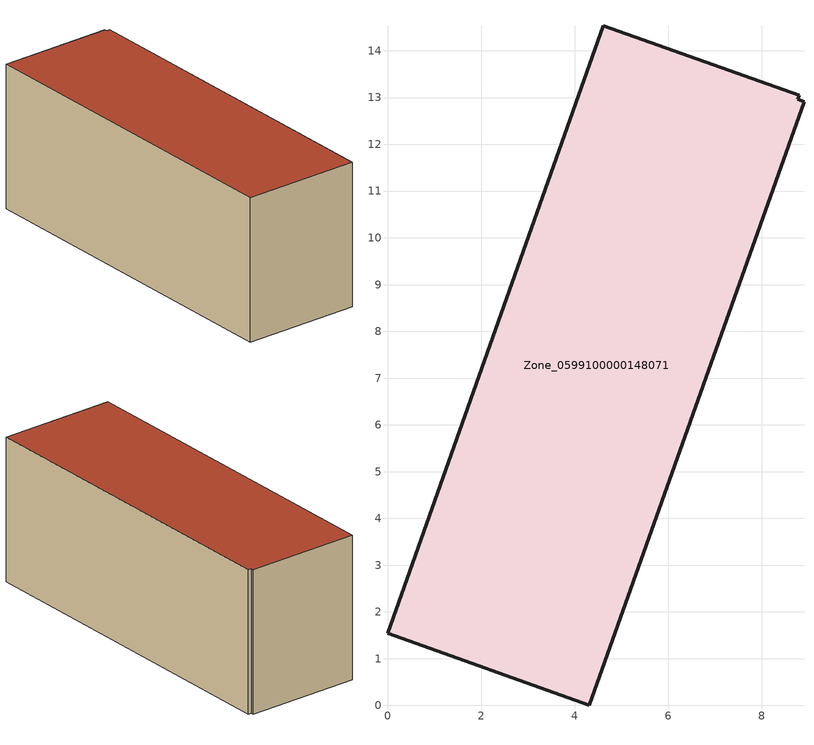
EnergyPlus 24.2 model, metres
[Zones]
Zone_0599100000148071
 floor ground (C_G): 0,1.54 4.61,14.54 8.8,13.05 8.77,12.96 8.91,12.91 4.32,0 z0.53
 wall outside (C_F): 4.61,14.54 0,1.54 4.32,0 8.91,12.91 8.77,12.96 8.8,13.05 4.61,14.54 z0.53:6.19
 roof outside (C_R): 0,1.54 4.32,0 8.91,12.91 8.77,12.96 8.8,13.05 4.61,14.54 z6.19
[BUILDING]
Pand.0599100000148071: North Axis=0; Terrain=City; Loads Convergence Tolerance Value=0.04; Temperature Convergence Tolerance Value=0.4; Solar Distribution=FullExterior; Maximum Number of Warmup Days=25; Minimum Number of Warmup Days=1
[Site:Location]
Rotterdam.The.Hague.AP_ZH_NLD Design_Conditions: Latitude=51.96; Longitude=4.45; Time Zone=1; Elevation=-4.5
[SITE:GROUNDTEMPERATURE:BUILDINGSURFACE]
18, 18, 18, 18, 18, 18, 18, 18, 18, 18, 18, 18
[MATERIAL] Thermal Absorptance=0.9; Solar Absorptance=0.7; Visible Absorptance=0.7
Name | Roughness | Thickness | Conductivity | Density | Specific Heat
G.TI.1965-1974 | MediumSmooth | 0.15 | 0.882353 | 540 | 1210
F.TI.1965-1974 | Rough | 0.3 | 0.697674 | 1920 | 840
R.TI.1965-1974 | MediumRough | 0.2 | 0.232558 | 1500 | 1000
[CONSTRUCTION]
C_G: G.TI.1965-1974
C_F: F.TI.1965-1974
C_R: R.TI.1965-1974
[ZONE]
Zone_0599100000148071: Type=1; Multiplier=1; Ceiling Height=Autocalculate; Volume=Autocalculate; Floor Area=autocalculate; Part of Total Floor Area=Yes
[ZONEINFILTRATION:DESIGNFLOWRATE]
Infil_Zone_0599100000148071: Zone or ZoneList or Space or SpaceList=Zone_0599100000148071; Schedule=AlwaysOn; Design Flow Rate Calculation Method=Flow/Area; Flow Rate per Floor Area=0.003; Constant Term Coefficient=1; Temperature Term Coefficient=0; Velocity Term Coefficient=0; Velocity Squared Term Coefficient=0
[HVACTEMPLATE:ZONE:IDEALLOADSAIRSYSTEM]
Zone_0599100000148071: Maximum Heating Supply Air Temperature=50; Minimum Cooling Supply Air Temperature=13; Maximum Heating Supply Air Humidity Ratio=0.0156; Minimum Cooling Supply Air Humidity Ratio=0.0077; Heating Limit=NoLimit; Cooling Limit=NoLimit; Dehumidification Control Type=ConstantSensibleHeatRatio; Cooling Sensible Heat Ratio=0.7; Dehumidification Setpoint=60; Humidification Control Type=None; Humidification Setpoint=30; Outdoor Air Method=None; Outdoor Air Flow Rate per Person=0.00944; Outdoor Air Flow Rate per Zone Floor Area=0; Outdoor Air Flow Rate per Zone=0; Demand Controlled Ventilation Type=None; Outdoor Air Economizer Type=NoEconomizer; Heat Recovery Type=None; Sensible Heat Recovery Effectiveness=0.7; Latent Heat Recovery Effectiveness=0.65
[ZONECONTROL:THERMOSTAT]
ThermostatControl_Zone_0599100000148071: Zone or ZoneList=Zone_0599100000148071; Control Type Schedule=DualSetpointControlType; Control 1=Thermostat_Zone_0599100000148071; Temperature Difference Between Cutout And Setpoint=0
[THERMOSTATSETPOINT:DUALSETPOINT]
Thermostat_Zone_0599100000148071: Heating Setpoint Temperature Schedule=HeatingSetpoint_Zone_0599100000148071; Cooling Setpoint Temperature Schedule=CoolingSetpoint_Zone_0599100000148071
[SCHEDULE:COMPACT]
HeatingSetpoint_Zone_0599100000148071: Through: 12/31, For: AllDays, Until: 24:00, 21
CoolingSetpoint_Zone_0599100000148071: Through: 12/31, For: AllDays, Until: 24:00, 24
DualSetpointControlType: Through: 12/31, For: AllDays, Until: 24:00, 4
AlwaysOn: Through: 12/31, For: AllDays, Until: 24:00, 1
